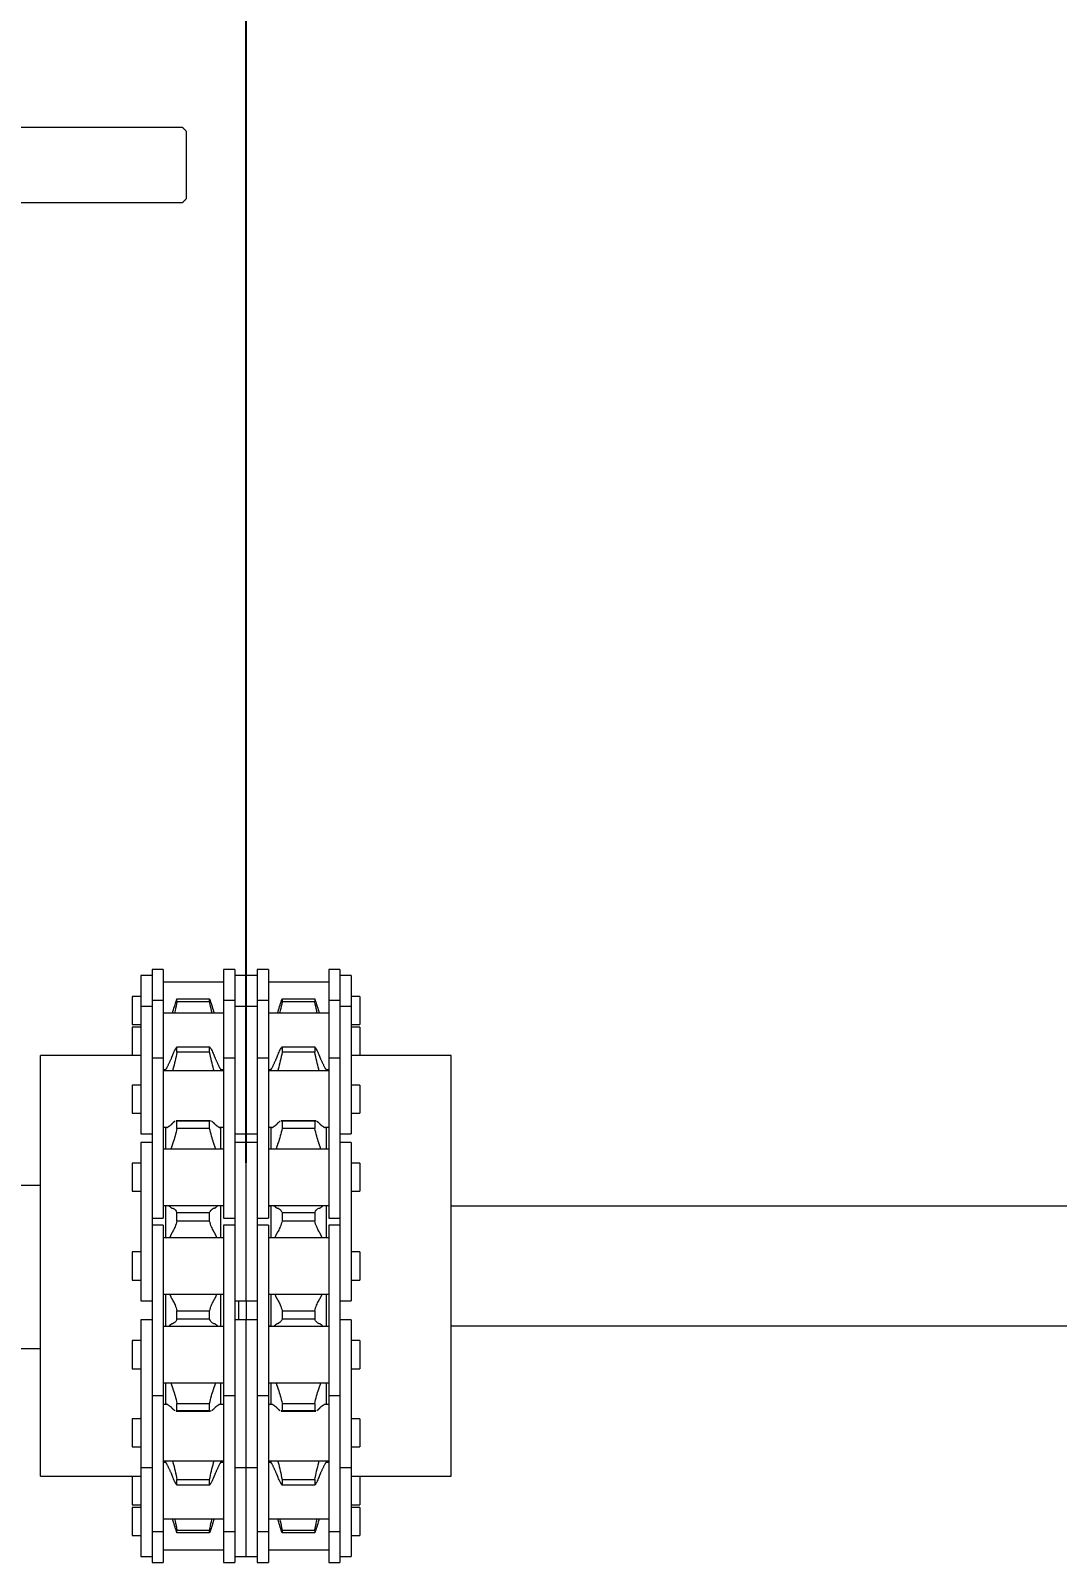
# Model space of a CAD drawing. Header units: inches. Extents: x 1 to 12.5, y 7.3 to 19.7.
# Drawn here: x 8.253 to 10.389, y 13.196 to 16.383 of the extents above; entities that cross this region are included whole.
import ezdxf

# ---------------------------------------------------------------- set-up
doc = ezdxf.new("R2010")
doc.units = ezdxf.units.IN
doc.header["$MEASUREMENT"] = 0
doc.header["$PDSIZE"] = -1
doc.layers.add('DIM', color=1, linetype='Continuous')
doc.styles.add('SLDTEXTSTYLE0', font='ARIAL.TTF', dxfattribs={"width": 0.7})
doc.dimstyles.new('SLDDIMSTYLE0', dxfattribs={"dimtxt": 0.125, "dimasz": 0.15, "dimexe": 0, "dimexo": 0.0625, "dimgap": 0.03125, "dimtad": 0, "dimtih": 1, "dimtoh": 1, "dimdec": 3, "dimlfac": 4, "dimrnd": 1e-09, "dimzin": 12, "dimdsep": 46, "dimtxsty": 'SLDTEXTSTYLE0', "dimsah": 1, "dimcen": 0.09, "dimadec": 0, "dimazin": 0, "dimtfac": 1, "dimtdec": 3, "dimtofl": 0, "dimtmove": 0, "dimatfit": 3, "dimfxl": 0, "dimtolj": 1, "dimtzin": 12, "dimarcsym": 0})

# ---------------------------------------------------------------- blocks, each defined once
blk = doc.blocks.new('*D8')
at = {"color": 0, "linetype": 'ByBlock', "lineweight": -2}
for p, q in [((4.7014, 13.9999), (4.7014, 19.4123)), ((4.8514, 19.4123), (6.2126, 19.4123)), ((8.5514, 19.4123), (7.1902, 19.4123)), ((8.7014, 14.0274), (8.7014, 19.4123))]:
    blk.add_line(p, q, dxfattribs=at)
at = {"color": 0, "linetype": 'ByBlock'}
for points in [[(4.7014, 19.4123), (4.8514, 19.3873), (4.8514, 19.4373)], [(8.7014, 19.4123), (8.5514, 19.3873), (8.5514, 19.4373)]]:
    blk.add_solid(points, dxfattribs=at)
at = {"layer": 'DEFPOINTS', "color": 0, "linetype": 'ByBlock'}
for p in [(8.7014, 13.9649), (4.7014, 13.9374)]:
    blk.add_point(p, dxfattribs=at)
at = {"color": 0, "linetype": 'ByBlock', "insert": (6.7014, 19.4123), "char_height": 0.125, "attachment_point": 5, "style": 'SLDTEXTSTYLE0'}
blk.add_mtext('16\\PSHAFT LENGTH', dxfattribs=at)

msp = doc.modelspace()

# ---------------------------------------------------------------- linework, layer by layer
at = {"color": 7, "linetype": 'Continuous', "lineweight": 15}
for p, q in [((8.576812, 16.173981), (8.576812, 16.032981)), ((8.482245, 14.417165), (8.482245, 14.353036)), ((8.505744, 14.429665), (8.505744, 14.395263)), ((8.529246, 14.429665), (8.529246, 14.395263)), ((8.654244, 14.429665), (8.654244, 14.395263)), ((8.677746, 14.429665), (8.677746, 14.395263)), ((8.701245, 14.417165), (8.701245, 14.353036)), ((8.701245, 14.417165), (8.701245, 14.353036)), ((8.724744, 14.429665), (8.724744, 14.395263)), ((8.748246, 14.429665), (8.748246, 14.395263)), ((8.873244, 14.429665), (8.873244, 14.395263)), ((8.896746, 14.429665), (8.896746, 14.395263)), ((8.920245, 14.417165), (8.920245, 14.353036)), ((8.464244, 14.373914), (8.464244, 14.334659)), ((8.505744, 14.395263), (8.505744, 14.365536)), ((8.529246, 14.395263), (8.529246, 14.365536)), ((8.654244, 14.395263), (8.654244, 14.365536)), ((8.677746, 14.395263), (8.677746, 14.365536)), ((8.724744, 14.395263), (8.724744, 14.365536)), ((8.748246, 14.395263), (8.748246, 14.365536)), ((8.873244, 14.395263), (8.873244, 14.365536)), ((8.896746, 14.395263), (8.896746, 14.365536)), ((8.938244, 14.373914), (8.938244, 14.315414)), ((8.482245, 14.353036), (8.482245, 14.317148)), ((8.505744, 14.365536), (8.505744, 14.286138)), ((8.529246, 14.365536), (8.529246, 14.245013)), ((8.557682, 14.36234), (8.557682, 14.368448)), ((8.557682, 14.368448), (8.625557, 14.368448)), ((8.625557, 14.36234), (8.557682, 14.36234)), ((8.625557, 14.36234), (8.625557, 14.368448)), ((8.654244, 14.365536), (8.654244, 14.245013)), ((8.677746, 14.365536), (8.677746, 14.286138)), ((8.701245, 14.353036), (8.701245, 14.317148)), ((8.701245, 14.353036), (8.701245, 14.317148)), ((8.724744, 14.365536), (8.724744, 14.286138)), ((8.748246, 14.365536), (8.748246, 14.245013)), ((8.776431, 14.368448), (8.776431, 14.36234)), ((8.776431, 14.368448), (8.844308, 14.368448)), ((8.844308, 14.36234), (8.776431, 14.36234)), ((8.844308, 14.368448), (8.844308, 14.36234)), ((8.873244, 14.365536), (8.873244, 14.245013)), ((8.896746, 14.365536), (8.896746, 14.286138)), ((8.920245, 14.353036), (8.920245, 14.317148)), ((8.464244, 14.334659), (8.464244, 14.315414)), ((8.464244, 14.309785), (8.464244, 14.270532)), ((8.482245, 14.317148), (8.482245, 14.227995)), ((8.701245, 14.317148), (8.701245, 14.227995)), ((8.701245, 14.317148), (8.701245, 14.227995)), ((8.920245, 14.317148), (8.920245, 14.227995)), ((8.938244, 14.309785), (8.938244, 14.251285)), ((8.505744, 14.286138), (8.505744, 14.245013)), ((8.677746, 14.286138), (8.677746, 14.245013)), ((8.724744, 14.286138), (8.724744, 14.245013)), ((8.896746, 14.286138), (8.896746, 14.245013)), ((8.273995, 13.888952), (8.273995, 14.25048)), ((8.464244, 14.270532), (8.464244, 14.251285)), ((8.505744, 14.245013), (8.505744, 14.154871)), ((8.529246, 14.245013), (8.529246, 14.154871)), ((8.557682, 14.257572), (8.557682, 14.269052)), ((8.557682, 14.269052), (8.625557, 14.269052)), ((8.625557, 14.257572), (8.557682, 14.257572)), ((8.625557, 14.257572), (8.625557, 14.269052)), ((8.654244, 14.245013), (8.654244, 14.154871)), ((8.677746, 14.245013), (8.677746, 14.154871)), ((8.724744, 14.245013), (8.724744, 14.154871)), ((8.748246, 14.245013), (8.748246, 14.154871)), ((8.776431, 14.269052), (8.776431, 14.257572)), ((8.776431, 14.269052), (8.844308, 14.269052)), ((8.844308, 14.257572), (8.776431, 14.257572)), ((8.844308, 14.269052), (8.844308, 14.257572)), ((8.873244, 14.245013), (8.873244, 14.154871)), ((8.896746, 14.245013), (8.896746, 14.154871)), ((9.127996, 13.73701), (9.127996, 14.25048)), ((8.482245, 14.227995), (8.482245, 14.087513)), ((8.534244, 14.218639), (8.534244, 14.221753)), ((8.648995, 14.218639), (8.648995, 14.221753)), ((8.701245, 14.227995), (8.701245, 14.087513)), ((8.701245, 14.227995), (8.701245, 14.087513)), ((8.752996, 14.221753), (8.752996, 14.218639)), ((8.867744, 14.221753), (8.867744, 14.218639)), ((8.920245, 14.227995), (8.920245, 14.087513)), ((8.464244, 14.189264), (8.464244, 14.134681)), ((8.938244, 14.189264), (8.938244, 14.130762)), ((8.505744, 14.154871), (8.505744, 14.073682)), ((8.529246, 14.154871), (8.529246, 14.073682)), ((8.654244, 14.154871), (8.654244, 14.073682)), ((8.677746, 14.154871), (8.677746, 14.073682)), ((8.724744, 14.154871), (8.724744, 14.073682)), ((8.748246, 14.154871), (8.748246, 14.073682)), ((8.873244, 14.154871), (8.873244, 14.073682)), ((8.896746, 14.154871), (8.896746, 14.073682)), ((8.464244, 14.134681), (8.464244, 14.130762)), ((8.534244, 14.056258), (8.534244, 14.102119)), ((8.557682, 14.099181), (8.557682, 14.114647)), ((8.557682, 14.114647), (8.625557, 14.114647)), ((8.625557, 14.099181), (8.557682, 14.099181)), ((8.625557, 14.099181), (8.625557, 14.114647)), ((8.648995, 14.056258), (8.648995, 14.102119)), ((8.752996, 14.102119), (8.752996, 14.056258)), ((8.776431, 14.114647), (8.776431, 14.099181)), ((8.776431, 14.114647), (8.844308, 14.114647)), ((8.844308, 14.099181), (8.776431, 14.099181)), ((8.844308, 14.114647), (8.844308, 14.099181)), ((8.867744, 14.102119), (8.867744, 14.056258)), ((8.482245, 14.070134), (8.482245, 13.985458)), ((8.505744, 14.073682), (8.505744, 13.947407)), ((8.529246, 14.073682), (8.529246, 13.912632)), ((8.654244, 14.073682), (8.654244, 13.912632)), ((8.677746, 14.073682), (8.677746, 13.947407)), ((8.701245, 14.070134), (8.701245, 13.985458)), ((8.701245, 14.070134), (8.701245, 13.985458)), ((8.724744, 14.073682), (8.724744, 13.947407)), ((8.748246, 14.073682), (8.748246, 13.912632)), ((8.873244, 14.073682), (8.873244, 13.912632)), ((8.896746, 14.073682), (8.896746, 13.947407)), ((8.920245, 14.070134), (8.920245, 13.985458)), ((8.464244, 14.026883), (8.464244, 13.972303)), ((8.938244, 14.026883), (8.938244, 13.968384)), ((8.273995, 13.980359), (7.76747, 13.980359)), ((8.464244, 13.972303), (8.464244, 13.968384)), ((8.482245, 13.985458), (8.482245, 13.848867)), ((8.701245, 13.985458), (8.701245, 13.848867)), ((8.701245, 13.985458), (8.701245, 13.848867)), ((8.920245, 13.985458), (8.920245, 13.848867)), ((8.505744, 13.947407), (8.505744, 13.883633)), ((8.534244, 13.871606), (8.534244, 13.939009)), ((8.648995, 13.871606), (8.648995, 13.939009)), ((8.677746, 13.947407), (8.677746, 13.883633)), ((8.724744, 13.947407), (8.724744, 13.883633)), ((8.752996, 13.937357), (8.752996, 13.871606)), ((8.867744, 13.937357), (8.867744, 13.871606)), ((8.896746, 13.947407), (8.896746, 13.883633)), ((8.529246, 13.897982), (8.529246, 13.754506)), ((8.557682, 13.906268), (8.557682, 13.923856)), ((8.557682, 13.923856), (8.625557, 13.923856)), ((8.625557, 13.906268), (8.557682, 13.906268)), ((8.625557, 13.906268), (8.625557, 13.923856)), ((8.654244, 13.897982), (8.654244, 13.754506)), ((8.748246, 13.897982), (8.748246, 13.754506)), ((8.776431, 13.923856), (8.776431, 13.906268)), ((8.776431, 13.923856), (8.844308, 13.923856)), ((8.844308, 13.906268), (8.776431, 13.906268)), ((8.844308, 13.923856), (8.844308, 13.906268)), ((8.873244, 13.897982), (8.873244, 13.754506)), ((8.273995, 13.375482), (8.273995, 13.888952)), ((8.505744, 13.883633), (8.505744, 13.754506)), ((8.677746, 13.883633), (8.677746, 13.754506)), ((8.724744, 13.883633), (8.724744, 13.754506)), ((8.896746, 13.883633), (8.896746, 13.754506)), ((8.464244, 13.842231), (8.464244, 13.783731)), ((8.482245, 13.848867), (8.482245, 13.740481)), ((8.701245, 13.848867), (8.701245, 13.740481)), ((8.701245, 13.848867), (8.701245, 13.740481)), ((8.920245, 13.848867), (8.920245, 13.740481)), ((8.938244, 13.842231), (8.938244, 13.783731)), ((8.505744, 13.754506), (8.505744, 13.66218)), ((8.529246, 13.754506), (8.529246, 13.66218)), ((8.534244, 13.686956), (8.534244, 13.754356)), ((8.648995, 13.686956), (8.648995, 13.754356)), ((8.654244, 13.754506), (8.654244, 13.66218)), ((8.677746, 13.754506), (8.677746, 13.66218)), ((8.68637, 13.700829), (8.68637, 13.740481)), ((8.701369, 13.740481), (8.701369, 13.700829)), ((8.724744, 13.754506), (8.724744, 13.66218)), ((8.748246, 13.754506), (8.748246, 13.66218)), ((8.752996, 13.754356), (8.752996, 13.688606)), ((8.867744, 13.754356), (8.867744, 13.688606)), ((8.873244, 13.754506), (8.873244, 13.66218)), ((8.896746, 13.754506), (8.896746, 13.66218)), ((9.127996, 13.375482), (9.127996, 13.73701)), ((8.557682, 13.702106), (8.557682, 13.719694)), ((8.557682, 13.719694), (8.625557, 13.719694)), ((8.625557, 13.702106), (8.625557, 13.719694)), ((8.776431, 13.719694), (8.776431, 13.702106)), ((8.776431, 13.719694), (8.844308, 13.719694)), ((8.844308, 13.719694), (8.844308, 13.702106)), ((8.482245, 13.700829), (8.482245, 13.573064)), ((8.625557, 13.702106), (8.557682, 13.702106)), ((8.701245, 13.700829), (8.701245, 13.573064)), ((8.701245, 13.700829), (8.701245, 13.573064)), ((8.844308, 13.702106), (8.776431, 13.702106)), ((8.920245, 13.700829), (8.920245, 13.573064)), ((8.464244, 13.657581), (8.464244, 13.599079)), ((8.505744, 13.66218), (8.505744, 13.545775)), ((8.529246, 13.66218), (8.529246, 13.54333)), ((8.654244, 13.66218), (8.654244, 13.54333)), ((8.677746, 13.66218), (8.677746, 13.545775)), ((8.724744, 13.66218), (8.724744, 13.545775)), ((8.748246, 13.66218), (8.748246, 13.54333)), ((8.873244, 13.66218), (8.873244, 13.54333)), ((8.896746, 13.66218), (8.896746, 13.545775)), ((8.938244, 13.657581), (8.938244, 13.599079)), ((8.482245, 13.573064), (8.482245, 13.452947)), ((8.505744, 13.545775), (8.505744, 13.489695)), ((8.534244, 13.523843), (8.534244, 13.569706)), ((8.648995, 13.523843), (8.648995, 13.569706)), ((8.677746, 13.545775), (8.677746, 13.489695)), ((8.701245, 13.573064), (8.701245, 13.452947)), ((8.701245, 13.573064), (8.701245, 13.452947)), ((8.724744, 13.545775), (8.724744, 13.490136)), ((8.752996, 13.569706), (8.752996, 13.523843)), ((8.867744, 13.569706), (8.867744, 13.523843)), ((8.896746, 13.545775), (8.896746, 13.490136)), ((8.920245, 13.573064), (8.920245, 13.452947)), ((8.529246, 13.54333), (8.529246, 13.381501)), ((8.557682, 13.511315), (8.557682, 13.526781)), ((8.557682, 13.526781), (8.625557, 13.526781)), ((8.625557, 13.511315), (8.625557, 13.526781)), ((8.654244, 13.54333), (8.654244, 13.381501)), ((8.748246, 13.54333), (8.748246, 13.381501)), ((8.776431, 13.526781), (8.776431, 13.511315)), ((8.776431, 13.526781), (8.844308, 13.526781)), ((8.844308, 13.526781), (8.844308, 13.511315)), ((8.873244, 13.54333), (8.873244, 13.381501)), ((8.464244, 13.4952), (8.464244, 13.436701)), ((8.505744, 13.490136), (8.505744, 13.381501)), ((8.625557, 13.511315), (8.557682, 13.511315)), ((8.677746, 13.490136), (8.677746, 13.381501)), ((8.724744, 13.490136), (8.724744, 13.381501)), ((8.844308, 13.511315), (8.776431, 13.511315)), ((8.896746, 13.490136), (8.896746, 13.381501)), ((8.938244, 13.4952), (8.938244, 13.484751)), ((8.938244, 13.484751), (8.938244, 13.436701)), ((8.482245, 13.452947), (8.482245, 13.39345)), ((8.701245, 13.452947), (8.701245, 13.39345)), ((8.701245, 13.452947), (8.701245, 13.39345)), ((8.920245, 13.452947), (8.920245, 13.39345)), ((8.482245, 13.39345), (8.482245, 13.272929)), ((8.534244, 13.404209), (8.534244, 13.407326)), ((8.648995, 13.404209), (8.648995, 13.407326)), ((8.701245, 13.39345), (8.701245, 13.272929)), ((8.701245, 13.39345), (8.701245, 13.272929)), ((8.752996, 13.407326), (8.752996, 13.404209)), ((8.867744, 13.407326), (8.867744, 13.404209)), ((8.920245, 13.39345), (8.920245, 13.272929)), ((8.464244, 13.374677), (8.464244, 13.316178)), ((8.505744, 13.381501), (8.505744, 13.321242)), ((8.529246, 13.381501), (8.529246, 13.321242)), ((8.557682, 13.356911), (8.557682, 13.36839)), ((8.557682, 13.36839), (8.625557, 13.36839)), ((8.625557, 13.356911), (8.557682, 13.356911)), ((8.625557, 13.356911), (8.625557, 13.36839)), ((8.654244, 13.381501), (8.654244, 13.321242)), ((8.677746, 13.381501), (8.677746, 13.321242)), ((8.724744, 13.381501), (8.724744, 13.321242)), ((8.748246, 13.381501), (8.748246, 13.321242)), ((8.776431, 13.36839), (8.776431, 13.356911)), ((8.776431, 13.36839), (8.844308, 13.36839)), ((8.844308, 13.356911), (8.776431, 13.356911)), ((8.844308, 13.36839), (8.844308, 13.356911)), ((8.873244, 13.381501), (8.873244, 13.321242)), ((8.896746, 13.381501), (8.896746, 13.321242)), ((8.938244, 13.374677), (8.938244, 13.36423)), ((8.938244, 13.36423), (8.938244, 13.316178)), ((8.505744, 13.321242), (8.505744, 13.260428)), ((8.529246, 13.321242), (8.529246, 13.260428)), ((8.654244, 13.321242), (8.654244, 13.260428)), ((8.677746, 13.321242), (8.677746, 13.260428)), ((8.724744, 13.321242), (8.724744, 13.260428)), ((8.748246, 13.321242), (8.748246, 13.260428)), ((8.873244, 13.321242), (8.873244, 13.260428)), ((8.896746, 13.321242), (8.896746, 13.260428)), ((8.464244, 13.310548), (8.464244, 13.252049)), ((8.938244, 13.310548), (8.938244, 13.281299)), ((8.482245, 13.272929), (8.482245, 13.225492)), ((8.505744, 13.260428), (8.505744, 13.247027)), ((8.529246, 13.260428), (8.529246, 13.196299)), ((8.557682, 13.257514), (8.557682, 13.263622)), ((8.557682, 13.263622), (8.625557, 13.263622)), ((8.625557, 13.257514), (8.557682, 13.257514)), ((8.625557, 13.257514), (8.625557, 13.263622)), ((8.654244, 13.260428), (8.654244, 13.196299)), ((8.677746, 13.260428), (8.677746, 13.247027)), ((8.701245, 13.272929), (8.701245, 13.225492)), ((8.701245, 13.272929), (8.701245, 13.225492)), ((8.724744, 13.260428), (8.724744, 13.247027)), ((8.748246, 13.260428), (8.748246, 13.196299)), ((8.776431, 13.263622), (8.776431, 13.257514)), ((8.776431, 13.263622), (8.844308, 13.263622)), ((8.844308, 13.257514), (8.776431, 13.257514)), ((8.844308, 13.263622), (8.844308, 13.257514)), ((8.873244, 13.260428), (8.873244, 13.196299)), ((8.896746, 13.260428), (8.896746, 13.247027)), ((8.920245, 13.272929), (8.920245, 13.225492)), ((8.938244, 13.281299), (8.938244, 13.252049)), ((8.482245, 13.225492), (8.482245, 13.208798)), ((8.505744, 13.247027), (8.505744, 13.196299)), ((8.677746, 13.247027), (8.677746, 13.196299)), ((8.701245, 13.225492), (8.701245, 13.208798)), ((8.701245, 13.225492), (8.701245, 13.208798)), ((8.724744, 13.247027), (8.724744, 13.196299)), ((8.896746, 13.247027), (8.896746, 13.196299)), ((8.920245, 13.225492), (8.920245, 13.208798))]:
    msp.add_line(p, q, dxfattribs=at)
for points, degree in [([(8.569312, 16.181481), (7.978874, 16.181481)], 1), ([(8.576812, 16.173981), (8.569312, 16.181481)], 1), ([(8.569312, 16.025481), (8.576812, 16.032981)], 1), ([(7.978874, 16.025481), (8.569312, 16.025481)], 1), ([(8.505744, 14.417165), (8.482245, 14.417165)], 1), ([(8.529246, 14.429665), (8.505744, 14.429665)], 1), ([(8.677746, 14.429665), (8.654244, 14.429665)], 1), ([(8.701245, 14.417165), (8.677746, 14.417165)], 1), ([(8.724744, 14.417165), (8.701245, 14.417165)], 1), ([(8.748246, 14.429665), (8.724744, 14.429665)], 1), ([(8.896746, 14.429665), (8.873244, 14.429665)], 1), ([(8.920245, 14.417165), (8.896746, 14.417165)], 1), ([(8.482245, 14.373914), (8.464244, 14.373914)], 1), ([(8.654244, 14.403289), (8.529246, 14.403289)], 1), ([(8.873244, 14.403289), (8.748246, 14.403289)], 1), ([(8.938244, 14.373914), (8.920245, 14.373914)], 1), ([(8.505744, 14.353036), (8.482245, 14.353036)], 1), ([(8.529246, 14.365536), (8.505744, 14.365536)], 1), ([(8.548556, 14.33916), (8.549401, 14.342096)], 1), ([(8.633838, 14.342096), (8.634683, 14.33916)], 1), ([(8.677746, 14.365536), (8.654244, 14.365536)], 1), ([(8.724744, 14.353036), (8.716911, 14.353036), (8.701245, 14.353036), (8.685579, 14.353036), (8.677746, 14.353036)], 3), ([(8.748246, 14.365536), (8.724744, 14.365536)], 1), ([(8.767308, 14.33916), (8.768152, 14.342096)], 1), ([(8.852589, 14.342096), (8.853434, 14.33916)], 1), ([(8.896746, 14.365536), (8.873244, 14.365536)], 1), ([(8.920245, 14.353036), (8.896746, 14.353036)], 1), ([(8.464244, 14.315414), (8.482245, 14.315414)], 1), ([(8.482245, 14.309785), (8.464244, 14.309785)], 1), ([(8.654244, 14.33916), (8.529246, 14.33916)], 1), ([(8.873244, 14.33916), (8.748246, 14.33916)], 1), ([(8.920245, 14.315414), (8.938244, 14.315414)], 1), ([(8.938244, 14.309785), (8.920245, 14.309785)], 1), ([(8.482245, 14.25048), (8.273995, 14.25048)], 1), ([(8.464244, 14.251285), (8.482245, 14.251285)], 1), ([(8.529246, 14.245013), (8.505744, 14.245013)], 1), ([(8.537013, 14.225432), (8.546024, 14.244731)], 1), ([(8.546024, 14.244731), (8.549401, 14.253109)], 1), ([(8.633838, 14.253109), (8.637215, 14.244731)], 1), ([(8.637215, 14.244731), (8.646228, 14.225432)], 1), ([(8.677746, 14.245013), (8.654244, 14.245013)], 1), ([(8.748246, 14.245013), (8.724744, 14.245013)], 1), ([(8.755762, 14.225432), (8.764773, 14.244731)], 1), ([(8.764773, 14.244731), (8.768152, 14.253109)], 1), ([(8.852589, 14.253109), (8.855966, 14.244731)], 1), ([(8.855966, 14.244731), (8.864977, 14.225432)], 1), ([(8.896746, 14.245013), (8.873244, 14.245013)], 1), ([(8.920245, 14.251285), (8.938244, 14.251285)], 1), ([(9.127996, 14.25048), (8.920245, 14.25048)], 1), ([(8.529246, 14.22191), (8.534364, 14.22191)], 1), ([(8.654244, 14.218639), (8.529246, 14.218639)], 1), ([(8.534244, 14.221753), (8.537013, 14.225432)], 1), ([(8.549401, 14.222067), (8.548481, 14.218639)], 1), ([(8.63476, 14.218639), (8.633838, 14.222067)], 1), ([(8.646228, 14.225432), (8.648995, 14.221753)], 1), ([(8.648877, 14.22191), (8.654244, 14.22191)], 1), ([(8.748246, 14.22191), (8.753113, 14.22191)], 1), ([(8.873244, 14.218639), (8.748246, 14.218639)], 1), ([(8.752996, 14.221753), (8.755762, 14.225432)], 1), ([(8.768152, 14.222067), (8.76723, 14.218639)], 1), ([(8.853509, 14.218639), (8.852589, 14.222067)], 1), ([(8.864977, 14.225432), (8.867744, 14.221753)], 1), ([(8.867627, 14.22191), (8.873244, 14.22191)], 1), ([(8.482245, 14.189264), (8.464244, 14.189264)], 1), ([(8.938244, 14.189264), (8.920245, 14.189264)], 1), ([(8.464244, 14.130762), (8.482245, 14.130762)], 1), ([(8.920245, 14.130762), (8.938244, 14.130762)], 1), ([(8.482245, 14.087513), (8.505744, 14.087513)], 1), ([(8.529246, 14.101387), (8.53675, 14.101387)], 1), ([(8.535718, 14.101387), (8.537013, 14.100744)], 1), ([(8.536983, 14.101387), (8.537935, 14.101387)], 1), ([(8.537013, 14.100744), (8.546024, 14.107026)], 1), ([(8.546024, 14.107026), (8.549401, 14.111034)], 1), ([(8.549401, 14.111034), (8.553639, 14.114558)], 1), ([(8.627478, 14.115063), (8.555758, 14.115063)], 1), ([(8.555758, 14.114605), (8.557682, 14.114647)], 1), ([(8.625557, 14.114647), (8.627478, 14.114636)], 1), ([(8.629452, 14.114624), (8.633838, 14.111034)], 1), ([(8.633838, 14.111034), (8.637215, 14.107026)], 1), ([(8.637215, 14.107026), (8.646228, 14.100744)], 1), ([(8.645304, 14.101387), (8.646259, 14.101387)], 1), ([(8.646228, 14.100744), (8.647521, 14.101387)], 1), ([(8.646489, 14.101387), (8.654244, 14.101387)], 1), ([(8.677746, 14.087513), (8.685579, 14.087513), (8.701245, 14.087513), (8.716911, 14.087513), (8.724744, 14.087513)], 3), ([(8.748246, 14.101387), (8.755502, 14.101387)], 1), ([(8.754467, 14.101387), (8.755762, 14.100744)], 1), ([(8.755732, 14.101387), (8.756684, 14.101387)], 1), ([(8.755762, 14.100744), (8.764773, 14.107026)], 1), ([(8.764773, 14.107026), (8.768152, 14.111034)], 1), ([(8.768152, 14.111034), (8.77239, 14.114558)], 1), ([(8.846228, 14.115063), (8.774507, 14.115063)], 1), ([(8.774507, 14.114605), (8.776431, 14.114647)], 1), ([(8.844308, 14.114647), (8.846228, 14.114636)], 1), ([(8.848203, 14.114624), (8.852589, 14.111034)], 1), ([(8.852589, 14.111034), (8.855966, 14.107026)], 1), ([(8.855966, 14.107026), (8.864977, 14.100744)], 1), ([(8.864055, 14.101387), (8.865008, 14.101387)], 1), ([(8.864977, 14.100744), (8.866273, 14.101387)], 1), ([(8.86524, 14.101387), (8.873244, 14.101387)], 1), ([(8.896746, 14.087513), (8.920245, 14.087513)], 1), ([(8.505744, 14.070134), (8.482245, 14.070134)], 1), ([(8.654244, 14.056258), (8.529246, 14.056258)], 1), ([(8.546024, 14.059541), (8.545062, 14.056258)], 1), ([(8.549401, 14.069214), (8.546024, 14.059541)], 1), ([(8.637215, 14.059541), (8.633838, 14.069214)], 1), ([(8.638177, 14.056258), (8.637215, 14.059541)], 1), ([(8.701245, 14.070134), (8.677746, 14.070134)], 1), ([(8.724744, 14.070134), (8.701245, 14.070134)], 1), ([(8.873244, 14.056258), (8.748246, 14.056258)], 1), ([(8.764773, 14.059541), (8.763814, 14.056258)], 1), ([(8.768152, 14.069214), (8.764773, 14.059541)], 1), ([(8.855966, 14.059541), (8.852589, 14.069214)], 1), ([(8.856926, 14.056258), (8.855966, 14.059541)], 1), ([(8.920245, 14.070134), (8.896746, 14.070134)], 1), ([(8.482245, 14.026883), (8.464244, 14.026883)], 1), ([(8.938244, 14.026883), (8.920245, 14.026883)], 1), ([(8.464244, 13.968384), (8.482245, 13.968384)], 1), ([(8.920245, 13.968384), (8.938244, 13.968384)], 1), ([(8.529246, 13.939009), (8.654244, 13.939009)], 1), ([(8.539829, 13.939009), (8.546024, 13.933855)], 1), ([(8.546024, 13.933855), (8.549401, 13.933011)], 1), ([(8.633838, 13.933011), (8.637215, 13.933855)], 1), ([(8.637215, 13.933855), (8.643412, 13.939009)], 1), ([(8.748246, 13.939009), (8.873244, 13.939009)], 1), ([(8.752996, 13.937357), (8.748246, 13.937357)], 1), ([(8.758578, 13.939009), (8.764773, 13.933855)], 1), ([(8.764773, 13.933855), (8.768152, 13.933011)], 1), ([(8.852589, 13.933011), (8.855966, 13.933855)], 1), ([(8.855966, 13.933855), (8.862161, 13.939009)], 1), ([(10.503119, 13.937357), (9.127996, 13.937357)], 1), ([(8.505744, 13.912632), (8.529246, 13.912632)], 1), ([(8.529246, 13.897982), (8.505744, 13.897982)], 1), ([(8.654244, 13.912632), (8.677746, 13.912632)], 1), ([(8.677746, 13.897982), (8.654244, 13.897982)], 1), ([(8.724744, 13.912632), (8.748246, 13.912632)], 1), ([(8.748246, 13.897982), (8.724744, 13.897982)], 1), ([(8.873244, 13.912632), (8.896746, 13.912632)], 1), ([(8.896746, 13.897982), (8.873244, 13.897982)], 1), ([(8.654244, 13.871606), (8.529246, 13.871606)], 1), ([(8.546024, 13.879859), (8.542373, 13.871606)], 1), ([(8.549401, 13.885454), (8.546024, 13.879859)], 1), ([(8.637215, 13.879859), (8.633838, 13.885454)], 1), ([(8.640866, 13.871606), (8.637215, 13.879859)], 1), ([(8.873244, 13.871606), (8.748246, 13.871606)], 1), ([(8.764773, 13.879859), (8.761124, 13.871606)], 1), ([(8.768152, 13.885454), (8.764773, 13.879859)], 1), ([(8.855966, 13.879859), (8.852589, 13.885454)], 1), ([(8.859617, 13.871606), (8.855966, 13.879859)], 1), ([(8.482245, 13.842231), (8.464244, 13.842231)], 1), ([(8.938244, 13.842231), (8.920245, 13.842231)], 1), ([(8.464244, 13.783731), (8.482245, 13.783731)], 1), ([(8.920245, 13.783731), (8.938244, 13.783731)], 1), ([(8.482245, 13.740481), (8.505744, 13.740481)], 1), ([(8.529246, 13.754356), (8.654244, 13.754356)], 1), ([(8.542373, 13.754356), (8.546024, 13.746105)], 1), ([(8.546024, 13.746105), (8.549401, 13.740509)], 1), ([(8.633838, 13.740509), (8.637215, 13.746105)], 1), ([(8.637215, 13.746105), (8.640866, 13.754356)], 1), ([(8.677746, 13.740481), (8.701245, 13.740481)], 1), ([(8.701245, 13.740481), (8.724744, 13.740481)], 1), ([(8.748246, 13.754356), (8.873244, 13.754356)], 1), ([(8.761124, 13.754356), (8.764773, 13.746105)], 1), ([(8.764773, 13.746105), (8.768152, 13.740509)], 1), ([(8.852589, 13.740509), (8.855966, 13.746105)], 1), ([(8.855966, 13.746105), (8.859617, 13.754356)], 1), ([(8.896746, 13.740481), (8.920245, 13.740481)], 1), ([(8.505744, 13.700829), (8.482245, 13.700829)], 1), ([(8.654244, 13.686956), (8.529246, 13.686956)], 1), ([(8.546024, 13.692107), (8.539829, 13.686956)], 1), ([(8.549401, 13.692952), (8.546024, 13.692107)], 1), ([(8.637215, 13.692107), (8.633838, 13.692952)], 1), ([(8.643412, 13.686956), (8.637215, 13.692107)], 1), ([(8.701245, 13.700829), (8.677746, 13.700829)], 1), ([(8.724744, 13.700829), (8.701245, 13.700829)], 1), ([(8.748246, 13.688606), (8.752996, 13.688606)], 1), ([(8.873244, 13.686956), (8.748246, 13.686956)], 1), ([(8.764773, 13.692107), (8.758578, 13.686956)], 1), ([(8.768152, 13.692952), (8.764773, 13.692107)], 1), ([(8.855966, 13.692107), (8.852589, 13.692952)], 1), ([(8.862161, 13.686956), (8.855966, 13.692107)], 1), ([(8.920245, 13.700829), (8.896746, 13.700829)], 1), ([(9.127996, 13.688606), (10.503119, 13.688606)], 1), ([(7.76747, 13.641107), (8.273995, 13.641107)], 1), ([(8.482245, 13.657581), (8.464244, 13.657581)], 1), ([(8.938244, 13.657581), (8.920245, 13.657581)], 1), ([(8.464244, 13.599079), (8.482245, 13.599079)], 1), ([(8.920245, 13.599079), (8.938244, 13.599079)], 1), ([(8.529246, 13.569706), (8.654244, 13.569706)], 1), ([(8.545062, 13.569706), (8.546024, 13.566421)], 1), ([(8.546024, 13.566421), (8.549401, 13.55675)], 1), ([(8.633838, 13.55675), (8.637215, 13.566421)], 1), ([(8.637215, 13.566421), (8.638177, 13.569706)], 1), ([(8.748246, 13.569706), (8.873244, 13.569706)], 1), ([(8.763814, 13.569706), (8.764773, 13.566421)], 1), ([(8.764773, 13.566421), (8.768152, 13.55675)], 1), ([(8.852589, 13.55675), (8.855966, 13.566421)], 1), ([(8.855966, 13.566421), (8.856926, 13.569706)], 1), ([(8.505744, 13.54333), (8.529246, 13.54333)], 1), ([(8.53675, 13.524576), (8.529246, 13.524576)], 1), ([(8.537013, 13.525219), (8.535718, 13.524576)], 1), ([(8.537935, 13.524576), (8.536983, 13.524576)], 1), ([(8.546024, 13.518937), (8.537013, 13.525219)], 1), ([(8.549401, 13.514929), (8.546024, 13.518937)], 1), ([(8.553787, 13.511338), (8.549401, 13.514929)], 1), ([(8.633838, 13.514929), (8.6296, 13.511404)], 1), ([(8.637215, 13.518937), (8.633838, 13.514929)], 1), ([(8.646228, 13.525219), (8.637215, 13.518937)], 1), ([(8.646259, 13.524576), (8.645304, 13.524576)], 1), ([(8.647521, 13.524576), (8.646228, 13.525219)], 1), ([(8.654244, 13.524576), (8.646489, 13.524576)], 1), ([(8.654244, 13.54333), (8.677746, 13.54333)], 1), ([(8.724744, 13.54333), (8.748246, 13.54333)], 1), ([(8.755502, 13.524576), (8.748246, 13.524576)], 1), ([(8.755762, 13.525219), (8.754467, 13.524576)], 1), ([(8.756684, 13.524576), (8.755732, 13.524576)], 1), ([(8.764773, 13.518937), (8.755762, 13.525219)], 1), ([(8.768152, 13.514929), (8.764773, 13.518937)], 1), ([(8.772536, 13.511338), (8.768152, 13.514929)], 1), ([(8.852589, 13.514929), (8.848349, 13.511404)], 1), ([(8.855966, 13.518937), (8.852589, 13.514929)], 1), ([(8.864977, 13.525219), (8.855966, 13.518937)], 1), ([(8.865008, 13.524576), (8.864055, 13.524576)], 1), ([(8.866273, 13.524576), (8.864977, 13.525219)], 1), ([(8.873244, 13.524576), (8.86524, 13.524576)], 1), ([(8.873244, 13.54333), (8.896746, 13.54333)], 1), ([(8.482245, 13.4952), (8.464244, 13.4952)], 1), ([(8.557682, 13.511315), (8.55576, 13.511326)], 1), ([(8.55576, 13.510899), (8.627481, 13.510899)], 1), ([(8.627481, 13.511357), (8.625557, 13.511315)], 1), ([(8.776431, 13.511315), (8.774512, 13.511326)], 1), ([(8.774512, 13.510899), (8.846232, 13.510899)], 1), ([(8.846232, 13.511357), (8.844308, 13.511315)], 1), ([(8.938244, 13.4952), (8.920245, 13.4952)], 1), ([(8.464244, 13.436701), (8.482245, 13.436701)], 1), ([(8.920245, 13.436701), (8.938244, 13.436701)], 1), ([(8.482245, 13.39345), (8.505744, 13.39345)], 1), ([(8.529246, 13.407326), (8.654244, 13.407326)], 1), ([(8.534364, 13.404052), (8.529246, 13.404052)], 1), ([(8.537013, 13.400532), (8.534244, 13.404209)], 1), ([(8.546024, 13.381231), (8.537013, 13.400532)], 1), ([(8.548481, 13.407326), (8.549401, 13.403895)], 1), ([(8.633838, 13.403895), (8.63476, 13.407326)], 1), ([(8.646228, 13.400532), (8.637215, 13.381231)], 1), ([(8.648995, 13.404209), (8.646228, 13.400532)], 1), ([(8.654244, 13.404052), (8.648877, 13.404052)], 1), ([(8.677746, 13.39345), (8.701245, 13.39345)], 1), ([(8.701245, 13.39345), (8.724744, 13.39345)], 1), ([(8.748246, 13.407326), (8.873244, 13.407326)], 1), ([(8.753113, 13.404052), (8.748246, 13.404052)], 1), ([(8.755762, 13.400532), (8.752996, 13.404209)], 1), ([(8.764773, 13.381231), (8.755762, 13.400532)], 1), ([(8.76723, 13.407326), (8.768152, 13.403895)], 1), ([(8.852589, 13.403895), (8.853509, 13.407326)], 1), ([(8.864977, 13.400532), (8.855966, 13.381231)], 1), ([(8.867744, 13.404209), (8.864977, 13.400532)], 1), ([(8.873244, 13.404052), (8.867627, 13.404052)], 1), ([(8.896746, 13.39345), (8.920245, 13.39345)], 1), ([(8.273995, 13.375482), (8.482245, 13.375482)], 1), ([(8.482245, 13.374677), (8.464244, 13.374677)], 1), ([(8.549401, 13.372856), (8.546024, 13.381231)], 1), ([(8.637215, 13.381231), (8.633838, 13.372856)], 1), ([(8.768152, 13.372856), (8.764773, 13.381231)], 1), ([(8.855966, 13.381231), (8.852589, 13.372856)], 1), ([(8.920245, 13.375482), (9.127996, 13.375482)], 1), ([(8.938244, 13.374677), (8.920245, 13.374677)], 1), ([(8.464244, 13.316178), (8.482245, 13.316178)], 1), ([(8.482245, 13.310548), (8.464244, 13.310548)], 1), ([(8.920245, 13.316178), (8.938244, 13.316178)], 1), ([(8.938244, 13.310548), (8.920245, 13.310548)], 1), ([(8.505744, 13.260428), (8.529246, 13.260428)], 1), ([(8.529246, 13.286802), (8.654244, 13.286802)], 1), ([(8.549401, 13.283867), (8.548556, 13.286802)], 1), ([(8.634683, 13.286802), (8.633838, 13.283867)], 1), ([(8.654244, 13.260428), (8.677746, 13.260428)], 1), ([(8.724744, 13.260428), (8.748246, 13.260428)], 1), ([(8.748246, 13.286802), (8.873244, 13.286802)], 1), ([(8.768152, 13.283867), (8.767308, 13.286802)], 1), ([(8.853434, 13.286802), (8.852589, 13.283867)], 1), ([(8.873244, 13.260428), (8.896746, 13.260428)], 1), ([(8.464244, 13.252049), (8.482245, 13.252049)], 1), ([(8.920245, 13.252049), (8.938244, 13.252049)], 1), ([(8.482245, 13.208798), (8.505744, 13.208798)], 1), ([(8.505744, 13.196299), (8.529246, 13.196299)], 1), ([(8.529246, 13.222673), (8.654244, 13.222673)], 1), ([(8.654244, 13.196299), (8.677746, 13.196299)], 1), ([(8.677746, 13.208798), (8.701245, 13.208798)], 1), ([(8.701245, 13.208798), (8.724744, 13.208798)], 1), ([(8.724744, 13.196299), (8.748246, 13.196299)], 1), ([(8.748246, 13.222673), (8.873244, 13.222673)], 1), ([(8.873244, 13.196299), (8.896746, 13.196299)], 1), ([(8.896746, 13.208798), (8.920245, 13.208798)], 1)]:
    msp.add_open_spline(points, degree=degree, dxfattribs=at)
for points, knots in [([(8.549401, 14.342096), (8.550778, 14.346823), (8.553352, 14.355666), (8.556307, 14.364389), (8.557682, 14.368448)], [0, 0, 0, 0, 0.53460195, 1, 1, 1, 1]), ([(8.557682, 14.36234), (8.55642, 14.356346), (8.554788, 14.348603), (8.552978, 14.3409), (8.552569, 14.33916)], [0, 0, 0, 0, 0.77404382, 1, 1, 1, 1]), ([(8.625557, 14.368448), (8.626881, 14.364545), (8.629839, 14.355823), (8.632415, 14.34698), (8.633838, 14.342096)], [0, 0, 0, 0, 0.447588496, 1, 1, 1, 1]), ([(8.630668, 14.33916), (8.630309, 14.340683), (8.628498, 14.348386), (8.626866, 14.356128), (8.625557, 14.36234)], [0, 0, 0, 0, 0.19775994, 1, 1, 1, 1]), ([(8.768152, 14.342096), (8.769529, 14.346823), (8.772104, 14.355665), (8.775057, 14.364389), (8.776431, 14.368448)], [0, 0, 0, 0, 0.53461623, 1, 1, 1, 1]), ([(8.776431, 14.36234), (8.775169, 14.356346), (8.773537, 14.348603), (8.771727, 14.3409), (8.771318, 14.33916)], [0, 0, 0, 0, 0.77404382, 1, 1, 1, 1]), ([(8.844308, 14.368448), (8.845632, 14.364545), (8.84859, 14.355823), (8.851166, 14.34698), (8.852589, 14.342096)], [0, 0, 0, 0, 0.447588496, 1, 1, 1, 1]), ([(8.849417, 14.33916), (8.849058, 14.340683), (8.847247, 14.348385), (8.845616, 14.356128), (8.844308, 14.36234)], [0, 0, 0, 0, 0.19776409, 1, 1, 1, 1]), ([(8.549401, 14.253109), (8.550701, 14.256303), (8.552969, 14.261879), (8.556272, 14.266905), (8.557682, 14.269052)], [0, 0, 0, 0, 0.57290285, 1, 1, 1, 1]), ([(8.557682, 14.257572), (8.556431, 14.251579), (8.553945, 14.23968), (8.550908, 14.227909), (8.549401, 14.222067)], [0, 0, 0, 0, 0.503674, 1, 1, 1, 1]), ([(8.625557, 14.269052), (8.626913, 14.266998), (8.630228, 14.261979), (8.632497, 14.256403), (8.633838, 14.253109)], [0, 0, 0, 0, 0.40935635, 1, 1, 1, 1]), ([(8.633838, 14.222067), (8.632383, 14.2277), (8.629343, 14.239469), (8.626854, 14.251367), (8.625557, 14.257572)], [0, 0, 0, 0, 0.47854727, 1, 1, 1, 1]), ([(8.768152, 14.253109), (8.769452, 14.256303), (8.771721, 14.261878), (8.775022, 14.266905), (8.776431, 14.269052)], [0, 0, 0, 0, 0.572942112, 1, 1, 1, 1]), ([(8.776431, 14.257572), (8.775179, 14.251579), (8.772694, 14.23968), (8.769659, 14.227909), (8.768152, 14.222067)], [0, 0, 0, 0, 0.50368185, 1, 1, 1, 1]), ([(8.844308, 14.269052), (8.845665, 14.266998), (8.848979, 14.261979), (8.851249, 14.256403), (8.852589, 14.253109)], [0, 0, 0, 0, 0.40935635, 1, 1, 1, 1]), ([(8.852589, 14.222067), (8.851133, 14.227699), (8.848091, 14.239468), (8.845605, 14.251367), (8.844308, 14.257572)], [0, 0, 0, 0, 0.47856197, 1, 1, 1, 1]), ([(8.557682, 14.099181), (8.556462, 14.093901), (8.554127, 14.083794), (8.550929, 14.073927), (8.549401, 14.069214)], [0, 0, 0, 0, 0.52239802, 1, 1, 1, 1]), ([(8.633838, 14.069214), (8.632364, 14.07375), (8.629159, 14.083615), (8.62682, 14.093722), (8.625557, 14.099181)], [0, 0, 0, 0, 0.45983532, 1, 1, 1, 1]), ([(8.776431, 14.099181), (8.775211, 14.093901), (8.772876, 14.083794), (8.769679, 14.073927), (8.768152, 14.069214)], [0, 0, 0, 0, 0.52240966, 1, 1, 1, 1]), ([(8.852589, 14.069214), (8.851114, 14.07375), (8.847907, 14.083615), (8.84557, 14.093722), (8.844308, 14.099181)], [0, 0, 0, 0, 0.45985575, 1, 1, 1, 1]), ([(8.549401, 13.933011), (8.550916, 13.932185), (8.554687, 13.930129), (8.556561, 13.926205), (8.557682, 13.923856)], [0, 0, 0, 0, 0.40163661, 1, 1, 1, 1]), ([(8.625557, 13.923856), (8.626642, 13.926134), (8.62851, 13.930052), (8.632266, 13.932137), (8.633838, 13.933011)], [0, 0, 0, 0, 0.58140266, 1, 1, 1, 1]), ([(8.768152, 13.933011), (8.769667, 13.932185), (8.773438, 13.93013), (8.775311, 13.926205), (8.776431, 13.923856)], [0, 0, 0, 0, 0.40167661, 1, 1, 1, 1]), ([(8.844308, 13.923856), (8.845394, 13.926134), (8.847261, 13.930052), (8.851017, 13.932137), (8.852589, 13.933011)], [0, 0, 0, 0, 0.58140266, 1, 1, 1, 1]), ([(8.557682, 13.906268), (8.556517, 13.902315), (8.554394, 13.895118), (8.550952, 13.888456), (8.549401, 13.885454)], [0, 0, 0, 0, 0.54928908, 1, 1, 1, 1]), ([(8.633838, 13.885454), (8.632342, 13.888335), (8.628888, 13.89499), (8.626762, 13.902187), (8.625557, 13.906268)], [0, 0, 0, 0, 0.43296572, 1, 1, 1, 1]), ([(8.776431, 13.906268), (8.775265, 13.902315), (8.773143, 13.895119), (8.769703, 13.888456), (8.768152, 13.885454)], [0, 0, 0, 0, 0.54931397, 1, 1, 1, 1]), ([(8.852589, 13.885454), (8.851092, 13.888335), (8.847636, 13.894989), (8.845512, 13.902187), (8.844308, 13.906268)], [0, 0, 0, 0, 0.43300595, 1, 1, 1, 1]), ([(8.549401, 13.740509), (8.550897, 13.737627), (8.554351, 13.730972), (8.556477, 13.723775), (8.557682, 13.719694)], [0, 0, 0, 0, 0.43296572, 1, 1, 1, 1]), ([(8.625557, 13.719694), (8.626722, 13.723648), (8.628844, 13.730845), (8.632286, 13.737507), (8.633838, 13.740509)], [0, 0, 0, 0, 0.549385535, 1, 1, 1, 1]), ([(8.768152, 13.740509), (8.769648, 13.737627), (8.773103, 13.730972), (8.775227, 13.723775), (8.776431, 13.719694)], [0, 0, 0, 0, 0.4329801, 1, 1, 1, 1]), ([(8.844308, 13.719694), (8.845473, 13.723648), (8.847595, 13.730845), (8.851038, 13.737507), (8.852589, 13.740509)], [0, 0, 0, 0, 0.549385535, 1, 1, 1, 1]), ([(8.557682, 13.702106), (8.556597, 13.699828), (8.554729, 13.695911), (8.550973, 13.693825), (8.549401, 13.692952)], [0, 0, 0, 0, 0.58140266, 1, 1, 1, 1]), ([(8.633838, 13.692952), (8.632323, 13.693777), (8.628552, 13.695833), (8.626678, 13.699758), (8.625557, 13.702106)], [0, 0, 0, 0, 0.40163661, 1, 1, 1, 1]), ([(8.776431, 13.702106), (8.775346, 13.699828), (8.773479, 13.695912), (8.769724, 13.693825), (8.768152, 13.692952)], [0, 0, 0, 0, 0.5814925, 1, 1, 1, 1]), ([(8.852589, 13.692952), (8.851074, 13.693777), (8.847301, 13.695832), (8.845428, 13.699757), (8.844308, 13.702106)], [0, 0, 0, 0, 0.40176968, 1, 1, 1, 1]), ([(8.549401, 13.55675), (8.550875, 13.552213), (8.554079, 13.542347), (8.556419, 13.53224), (8.557682, 13.526781)], [0, 0, 0, 0, 0.45987424, 1, 1, 1, 1]), ([(8.625557, 13.526781), (8.626776, 13.532062), (8.629111, 13.54217), (8.63231, 13.552038), (8.633838, 13.55675)], [0, 0, 0, 0, 0.522433, 1, 1, 1, 1]), ([(8.768152, 13.55675), (8.769626, 13.552213), (8.772831, 13.542348), (8.775169, 13.532241), (8.776431, 13.526781)], [0, 0, 0, 0, 0.45988259, 1, 1, 1, 1]), ([(8.844308, 13.526781), (8.845528, 13.532062), (8.847863, 13.54217), (8.851062, 13.552038), (8.852589, 13.55675)], [0, 0, 0, 0, 0.522433, 1, 1, 1, 1]), ([(8.549401, 13.403895), (8.550856, 13.398263), (8.553896, 13.386493), (8.556385, 13.374595), (8.557682, 13.36839)], [0, 0, 0, 0, 0.47854727, 1, 1, 1, 1]), ([(8.625557, 13.36839), (8.626808, 13.374384), (8.629294, 13.386283), (8.632331, 13.398053), (8.633838, 13.403895)], [0, 0, 0, 0, 0.503674, 1, 1, 1, 1]), ([(8.768152, 13.403895), (8.769607, 13.398263), (8.772648, 13.386493), (8.775135, 13.374595), (8.776431, 13.36839)], [0, 0, 0, 0, 0.47855382, 1, 1, 1, 1]), ([(8.844308, 13.36839), (8.84556, 13.374384), (8.848045, 13.386283), (8.851082, 13.398053), (8.852589, 13.403895)], [0, 0, 0, 0, 0.503674, 1, 1, 1, 1]), ([(8.557682, 13.356911), (8.556325, 13.358965), (8.55301, 13.363983), (8.550741, 13.369561), (8.549401, 13.372856)], [0, 0, 0, 0, 0.40930774, 1, 1, 1, 1]), ([(8.633838, 13.372856), (8.632538, 13.369661), (8.630271, 13.364084), (8.626967, 13.359057), (8.625557, 13.356911)], [0, 0, 0, 0, 0.5729536, 1, 1, 1, 1]), ([(8.776431, 13.356911), (8.775074, 13.358965), (8.771759, 13.363983), (8.769492, 13.369561), (8.768152, 13.372856)], [0, 0, 0, 0, 0.40932974, 1, 1, 1, 1]), ([(8.852589, 13.372856), (8.851289, 13.369661), (8.849019, 13.364085), (8.845718, 13.359057), (8.844308, 13.356911)], [0, 0, 0, 0, 0.57301573, 1, 1, 1, 1]), ([(8.557682, 13.257514), (8.556358, 13.261418), (8.5534, 13.27014), (8.550824, 13.278982), (8.549401, 13.283867)], [0, 0, 0, 0, 0.447588496, 1, 1, 1, 1]), ([(8.552574, 13.286802), (8.552931, 13.285279), (8.554738, 13.277576), (8.556372, 13.269834), (8.557682, 13.263622)], [0, 0, 0, 0, 0.19774192, 1, 1, 1, 1]), ([(8.625557, 13.263622), (8.626818, 13.269616), (8.628449, 13.27736), (8.630262, 13.285062), (8.630672, 13.286802)], [0, 0, 0, 0, 0.774026428, 1, 1, 1, 1]), ([(8.633838, 13.283867), (8.632461, 13.279139), (8.629887, 13.270297), (8.626932, 13.261574), (8.625557, 13.257514)], [0, 0, 0, 0, 0.53460195, 1, 1, 1, 1]), ([(8.776431, 13.257514), (8.775107, 13.261418), (8.772149, 13.270139), (8.769575, 13.278982), (8.768152, 13.283867)], [0, 0, 0, 0, 0.44759942, 1, 1, 1, 1]), ([(8.771323, 13.286802), (8.771681, 13.285279), (8.773493, 13.277577), (8.775123, 13.269834), (8.776431, 13.263622)], [0, 0, 0, 0, 0.19776409, 1, 1, 1, 1]), ([(8.844308, 13.263622), (8.845571, 13.269616), (8.847202, 13.277359), (8.849012, 13.285062), (8.849421, 13.286802)], [0, 0, 0, 0, 0.77404382, 1, 1, 1, 1]), ([(8.852589, 13.283867), (8.851212, 13.279139), (8.848635, 13.270297), (8.845682, 13.261574), (8.844308, 13.257514)], [0, 0, 0, 0, 0.534627577, 1, 1, 1, 1])]:
    msp.add_open_spline(points, degree=3, knots=knots, dxfattribs=at)

# ---------------------------------------------------------------- dimensions: what is measured, and where the dimension line sits
at = {"layer": 'DIM'}
dim = msp.add_linear_dim(base=(8.70137, 19.412297), p1=(4.70137, 13.937356), p2=(8.70137, 13.964915), text='<>\\PSHAFT LENGTH', dimstyle='SLDDIMSTYLE0', override={"dimdec": 4, "dimlunit": 5, "dimfrac": 2}, dxfattribs=at)
dim.commit()
dim.dimension.update_dxf_attribs({"geometry": '*D8', "text_midpoint": (6.70137, 19.412297)})

doc.saveas('drawing.dxf')
